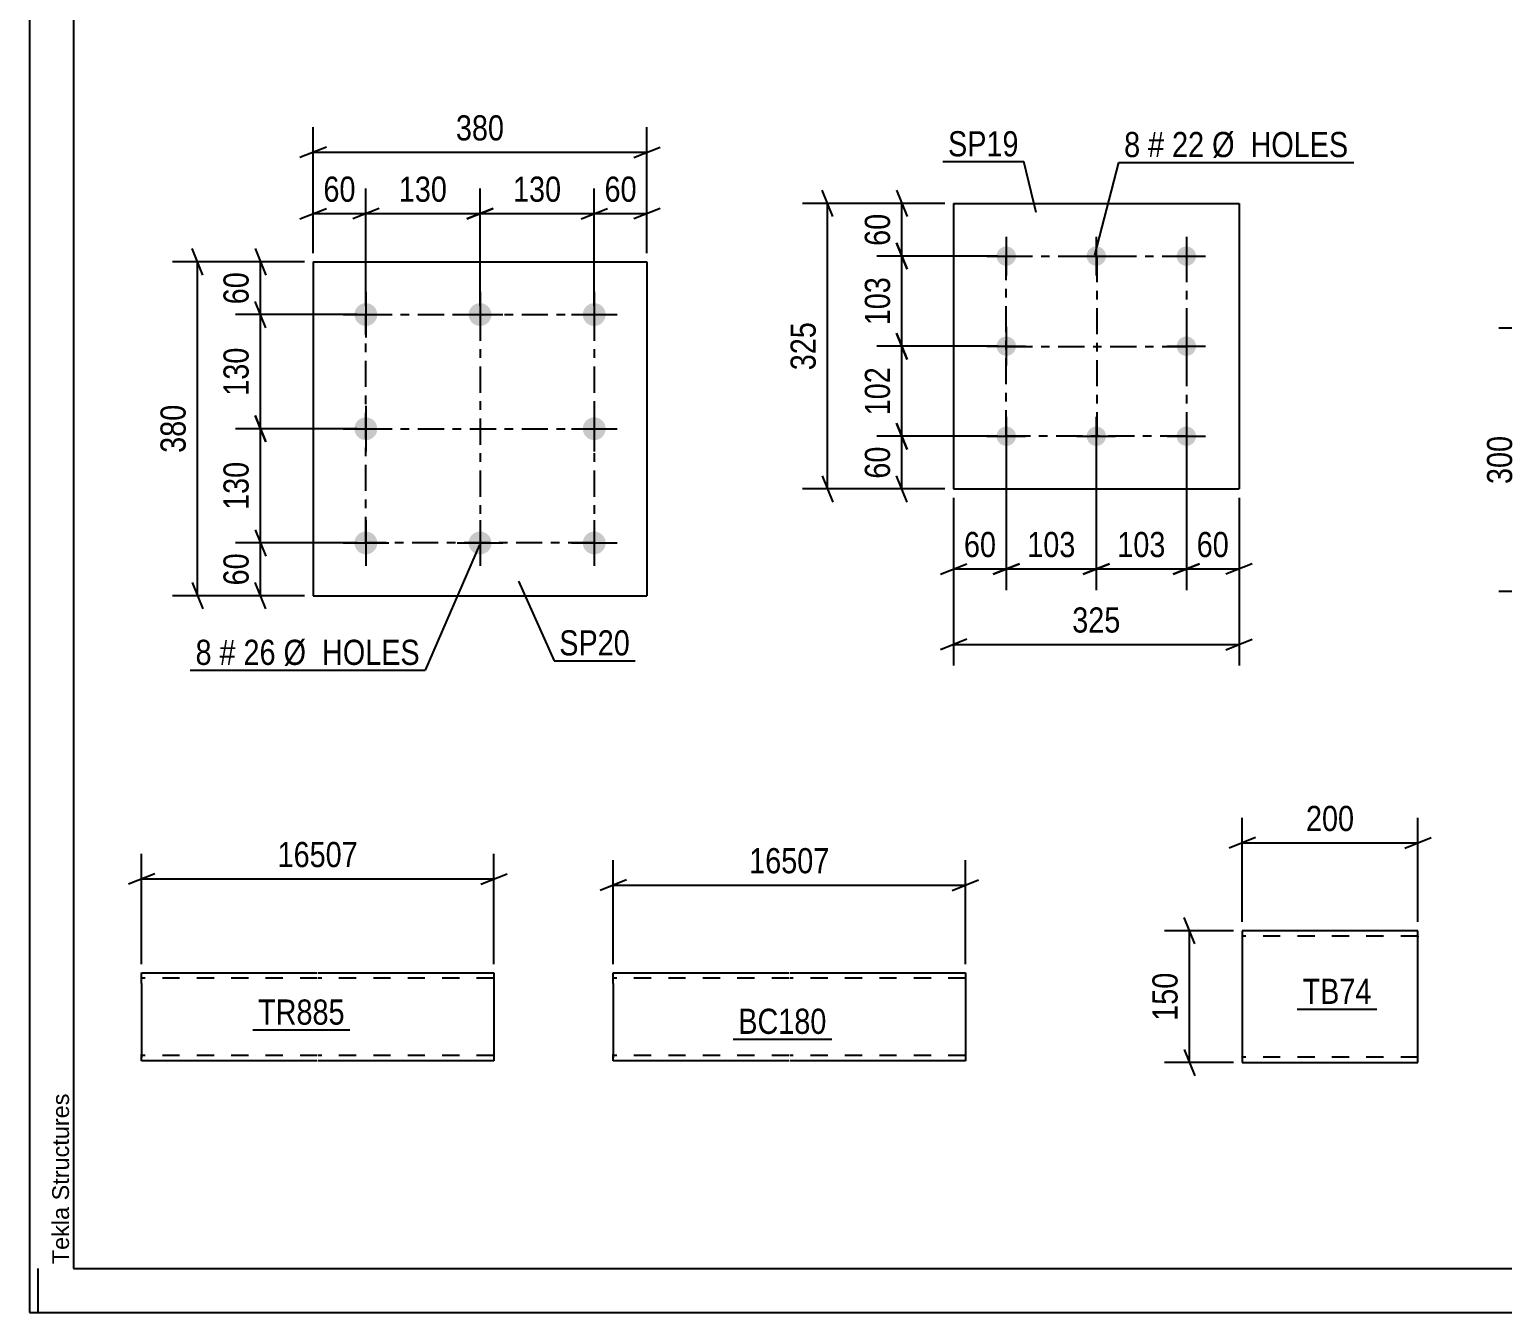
# Model space of a CAD drawing. Header units: millimetres. Extents: x 0 to 841, y 0 to 594.
# Drawn here: x 0 to 167.7, y 0 to 146.1 of the extents above; entities that cross this region are included whole.
import ezdxf

# ---------------------------------------------------------------- set-up
doc = ezdxf.new("R2010")
doc.units = ezdxf.units.MM
doc.linetypes.add('DXK_LINE_DOT2', pattern=[3.9198, 1.9599, -1.9599])
doc.linetypes.add('DXK_LINE_DOT3', pattern=[5.9187, 2.979, -0.9799, 0.9799, -0.9799])
doc.styles.add('Arial', font='ARIAL.TTF', dxfattribs={"height": 0.2})
doc.styles.add('Arial Narrow', font='ARIALN.TTF', dxfattribs={"height": 0.2})

# ---------------------------------------------------------------- blocks, each defined once
blk = doc.blocks.new('Unknown-318894934-1133')
at = {"color": 5, "linetype": 'Continuous'}
for p, q in [((0, 594), (0, 0)), ((5, 589), (5, 5)), ((1, 0), (1, 5)), ((5, 5), (836, 5)), ((0, 0), (841, 0))]:
    blk.add_line(p, q, dxfattribs=at)
at = {"color": 174, "linetype": 'Continuous', "style": 'Arial'}
blk.add_text('Tekla Structures', height=1.9102, rotation=90, dxfattribs=at).set_placement((4.5, 5.5))
blk = doc.blocks.new('Bolt-318894934-2264 - 2225')
at = {"linetype": 'Continuous'}
for points in [[(111.21, 121.35, -1), (111.21, 119.15, -1)], [(121.46, 121.35, -1), (121.46, 119.15, -1)], [(131.71, 121.35, -1), (131.71, 119.15, -1)], [(111.21, 111.1, -1), (111.21, 108.9, -1)], [(131.71, 111.1, -1), (131.71, 108.9, -1)], [(111.21, 100.85, -1), (111.21, 98.65, -1)], [(121.46, 100.85, -1), (121.46, 98.65, -1)], [(131.71, 100.85, -1), (131.71, 98.65, -1)]]:
    blk.add_hatch(color=1, dxfattribs=at).paths.add_polyline_path(points)
at = {"color": 1, "linetype": 'Continuous'}
for p, q in [((111.21, 122.45), (111.21, 118.05)), ((121.46, 122.45), (121.46, 118.05)), ((131.71, 122.45), (131.71, 118.05)), ((109.01, 120.25), (113.41, 120.25)), ((119.26, 120.25), (123.66, 120.25)), ((129.51, 120.25), (133.91, 120.25)), ((111.21, 112.2), (111.21, 107.8)), ((131.71, 112.2), (131.71, 107.8)), ((109.01, 110), (113.41, 110)), ((129.51, 110), (133.91, 110)), ((111.21, 101.95), (111.21, 97.55)), ((121.46, 101.95), (121.46, 97.55)), ((131.71, 101.95), (131.71, 97.55)), ((109.01, 99.75), (113.41, 99.75)), ((119.26, 99.75), (123.66, 99.75)), ((129.51, 99.75), (133.91, 99.75))]:
    blk.add_line(p, q, dxfattribs=at)
blk = doc.blocks.new('Part-318894934-2231 - 2225')
at = {"color": 2, "linetype": 'Continuous'}
for p, q in [((105.21, 126.25), (105.21, 93.75)), ((105.21, 126.25), (137.71, 126.25)), ((137.71, 126.25), (137.71, 93.75)), ((105.21, 93.75), (137.71, 93.75))]:
    blk.add_line(p, q, dxfattribs=at)
blk = doc.blocks.new('Part-318894934-2155 - 2140')
at = {"color": 2, "linetype": 'Continuous'}
for p, q in [((138.08, 43.46), (138.08, 28.55)), ((158.08, 43.46), (138.08, 43.46)), ((158.08, 29.66), (158.08, 43.46)), ((138.08, 28.55), (138.08, 28.46)), ((158.08, 28.46), (158.08, 29.66)), ((138.08, 28.46), (158.08, 28.46))]:
    blk.add_line(p, q, dxfattribs=at)
at = {"color": 7, "linetype": 'DXK_LINE_DOT2'}
for p, q in [((158.08, 42.86), (138.08, 42.86)), ((158.08, 42.86), (158.08, 42.81)), ((158.08, 42.81), (158.08, 42.86)), ((158.08, 42.72), (158.08, 42.81)), ((158.08, 42.81), (158.08, 42.72)), ((138.08, 29.06), (138.08, 29.1)), ((158.08, 29.06), (138.08, 29.06)), ((158.08, 29.1), (158.08, 29.43)), ((158.08, 29.06), (158.08, 29.1))]:
    blk.add_line(p, q, dxfattribs=at)
blk = doc.blocks.new('Bolt-318894934-2022 - 1960')
at = {"linetype": 'Continuous'}
for points in [[(38.3, 114.9, -1), (38.3, 112.3, -1)], [(51.3, 114.9, -1), (51.3, 112.3, -1)], [(64.3, 114.9, -1), (64.3, 112.3, -1)], [(38.3, 101.9, -1), (38.3, 99.3, -1)], [(64.3, 101.9, -1), (64.3, 99.3, -1)], [(38.3, 88.9, -1), (38.3, 86.3, -1)], [(51.3, 88.9, -1), (51.3, 86.3, -1)], [(64.3, 88.9, -1), (64.3, 86.3, -1)]]:
    blk.add_hatch(color=1, dxfattribs=at).paths.add_polyline_path(points)
at = {"color": 1, "linetype": 'Continuous'}
for p, q in [((38.3, 116.2), (38.3, 111)), ((51.3, 116.2), (51.3, 111)), ((64.3, 116.2), (64.3, 111)), ((35.7, 113.6), (40.9, 113.6)), ((48.7, 113.6), (53.9, 113.6)), ((61.7, 113.6), (66.9, 113.6)), ((38.3, 103.2), (38.3, 98)), ((64.3, 103.2), (64.3, 98)), ((35.7, 100.6), (40.9, 100.6)), ((61.7, 100.6), (66.9, 100.6)), ((38.3, 90.2), (38.3, 85)), ((51.3, 90.2), (51.3, 85)), ((64.3, 90.2), (64.3, 85)), ((35.7, 87.6), (40.9, 87.6)), ((48.7, 87.6), (53.9, 87.6)), ((61.7, 87.6), (66.9, 87.6))]:
    blk.add_line(p, q, dxfattribs=at)
blk = doc.blocks.new('Part-318894934-2037 - 1960')
at = {"color": 2, "linetype": 'Continuous'}
for p, q in [((32.3, 119.6), (32.3, 81.6)), ((32.3, 119.6), (70.3, 119.6)), ((70.3, 119.6), (70.3, 81.6)), ((32.3, 81.6), (70.3, 81.6))]:
    blk.add_line(p, q, dxfattribs=at)
blk = doc.blocks.new('Part-318894934-1723 - 1717')
at = {"color": 2, "linetype": 'Continuous'}
for p, q in [((66.46, 37.45), (66.46, 38.65)), ((66.46, 38.65), (86.46, 38.65)), ((86.56, 38.65), (106.56, 38.65)), ((106.56, 38.65), (106.56, 38.56)), ((66.46, 37.45), (66.46, 29.39)), ((106.56, 38.56), (106.56, 37.45)), ((106.56, 37.45), (106.56, 28.65)), ((66.46, 28.74), (66.46, 29.39)), ((66.46, 28.65), (66.46, 28.74)), ((86.46, 28.65), (66.46, 28.65)), ((106.56, 28.65), (86.56, 28.65))]:
    blk.add_line(p, q, dxfattribs=at)
at = {"color": 7, "linetype": 'DXK_LINE_DOT2'}
for p, q in [((86.46, 38.05), (66.46, 38.05)), ((106.56, 38.05), (86.56, 38.05)), ((106.56, 38.3), (106.56, 37.45)), ((66.46, 29.39), (66.46, 29)), ((66.46, 29.25), (66.46, 29.3)), ((86.46, 29.25), (66.46, 29.25)), ((106.56, 29.25), (86.56, 29.25)), ((106.56, 29.3), (106.56, 29.39)), ((106.56, 29.25), (106.56, 29.3)), ((106.56, 29.25), (106.56, 29.3))]:
    blk.add_line(p, q, dxfattribs=at)
blk = doc.blocks.new('Part-318894934-6123 - 6117')
at = {"color": 2, "linetype": 'Continuous'}
for p, q in [((12.77, 37.45), (12.77, 38.65)), ((12.77, 38.65), (32.77, 38.65)), ((32.87, 38.65), (52.87, 38.65)), ((52.87, 38.65), (52.87, 38.56)), ((12.77, 37.45), (12.77, 29.39)), ((52.87, 38.56), (52.87, 37.45)), ((52.87, 37.45), (52.87, 28.65)), ((12.77, 28.74), (12.77, 29.39)), ((12.77, 28.65), (12.77, 28.74)), ((32.77, 28.65), (12.77, 28.65)), ((52.87, 28.65), (32.87, 28.65))]:
    blk.add_line(p, q, dxfattribs=at)
at = {"color": 7, "linetype": 'DXK_LINE_DOT2'}
for p, q in [((32.77, 38.05), (12.77, 38.05)), ((52.87, 38.05), (32.87, 38.05)), ((52.87, 38.3), (52.87, 37.45)), ((12.77, 29.39), (12.77, 29)), ((12.77, 29.25), (12.77, 29.3)), ((32.77, 29.25), (12.77, 29.25)), ((52.87, 29.25), (32.87, 29.25)), ((52.87, 29.3), (52.87, 29.39)), ((52.87, 29.25), (52.87, 29.3)), ((52.87, 29.25), (52.87, 29.3))]:
    blk.add_line(p, q, dxfattribs=at)
blk = doc.blocks.new('Rectangle-318894934-2351 - 2225')
at = {"color": 1, "linetype": 'DXK_LINE_DOT3'}
blk.add_lwpolyline([(111.21, 120.25), (131.71, 120.25), (131.71, 99.75), (111.21, 99.75), (111.21, 120.25)], close=True, dxfattribs=at)
blk = doc.blocks.new('Rectangle-318894934-2125 - 1960')
at = {"color": 1, "linetype": 'DXK_LINE_DOT3'}
blk.add_lwpolyline([(38.3, 113.6), (64.3, 113.6), (64.3, 87.6), (38.3, 87.6), (38.3, 113.6)], close=True, dxfattribs=at)
blk = doc.blocks.new('Line-318894934-2344 - 2225')
at = {"color": 1, "linetype": 'DXK_LINE_DOT3'}
blk.add_line((121.51, 120.25), (121.51, 99.75), dxfattribs=at)
blk = doc.blocks.new('Line-318894934-2118 - 1960')
at = {"color": 1, "linetype": 'DXK_LINE_DOT3'}
blk.add_line((51.3, 113.6), (51.3, 87.6), dxfattribs=at)
blk = doc.blocks.new('Line-318894934-2337 - 2225')
at = {"color": 1, "linetype": 'DXK_LINE_DOT3'}
blk.add_line((111.21, 109.95), (131.71, 109.95), dxfattribs=at)
blk = doc.blocks.new('Line-318894934-2110 - 1960')
at = {"color": 1, "linetype": 'DXK_LINE_DOT3'}
blk.add_line((38.3, 100.6), (64.3, 100.6), dxfattribs=at)
blk = doc.blocks.new('StraightDimension-318894934-11166 - 2225')
at = {"color": 7, "linetype": 'Continuous'}
for p, q in [((98.72, 111.5), (99.92, 108.5)), ((110.21, 110), (96.47, 110)), ((99.32, 99.75), (99.32, 110)), ((99.92, 98.25), (98.72, 101.25)), ((110.21, 99.75), (96.47, 99.75))]:
    blk.add_line(p, q, dxfattribs=at)
at = {"color": 0}
blk.add_wipeout([(98.57, 108.22), (94.37, 108.22), (94.37, 101.53), (98.57, 101.53)], dxfattribs=at)
at = {"color": 3, "style": 'Arial Narrow'}
blk.add_text('102', height=2.863, rotation=90.0002, dxfattribs=at).set_placement((97.97, 102.13))
blk = doc.blocks.new('StraightDimension-318894934-2291 - 2225')
at = {"color": 7, "linetype": 'Continuous'}
for p, q in [((105.21, 92.75), (105.21, 73.65)), ((137.71, 92.75), (137.71, 73.65)), ((106.71, 76.65), (103.71, 75.45)), ((105.21, 76.05), (137.71, 76.05)), ((136.21, 75.45), (139.21, 76.65))]:
    blk.add_line(p, q, dxfattribs=at)
at = {"color": 0}
blk.add_wipeout([(124.81, 76.8), (124.81, 81), (118.12, 81), (118.12, 76.8)], dxfattribs=at)
at = {"color": 3, "style": 'Arial Narrow'}
blk.add_text('325', height=2.863, dxfattribs=at).set_placement((118.72, 77.4))
blk = doc.blocks.new('StraightDimension-318894934-2270 - 2225')
at = {"color": 7, "linetype": 'Continuous'}
for p, q in [((98.72, 101.25), (99.92, 98.25)), ((110.21, 99.75), (96.47, 99.75)), ((99.32, 93.75), (99.32, 99.75)), ((99.92, 92.25), (98.72, 95.25)), ((104.21, 93.75), (96.47, 93.75))]:
    blk.add_line(p, q, dxfattribs=at)
at = {"color": 0}
blk.add_wipeout([(98.57, 99.18), (94.37, 99.18), (94.37, 94.32), (98.57, 94.32)], dxfattribs=at)
at = {"color": 3, "style": 'Arial Narrow'}
blk.add_text('60', height=2.863, rotation=90.0002, dxfattribs=at).set_placement((97.97, 94.92))
blk = doc.blocks.new('StraightDimension-318894934-2280 - 2225')
at = {"color": 7, "linetype": 'Continuous'}
for p, q in [((98.72, 127.75), (99.92, 124.75)), ((104.21, 126.25), (96.47, 126.25)), ((99.32, 120.25), (99.32, 126.25)), ((99.92, 118.75), (98.72, 121.75)), ((110.21, 120.25), (96.47, 120.25))]:
    blk.add_line(p, q, dxfattribs=at)
at = {"color": 0}
blk.add_wipeout([(98.57, 125.68), (94.37, 125.68), (94.37, 120.82), (98.57, 120.82)], dxfattribs=at)
at = {"color": 3, "style": 'Arial Narrow'}
blk.add_text('60', height=2.863, rotation=90.0002, dxfattribs=at).set_placement((97.97, 121.42))
blk = doc.blocks.new('StraightDimension-318894934-2306 - 2225')
at = {"color": 7, "linetype": 'Continuous'}
for p, q in [((131.71, 98.75), (131.71, 82.24)), ((137.71, 92.75), (137.71, 82.24)), ((130.21, 84.04), (133.21, 85.24)), ((131.71, 84.64), (137.71, 84.64)), ((139.21, 85.24), (136.21, 84.04))]:
    blk.add_line(p, q, dxfattribs=at)
at = {"color": 0}
blk.add_wipeout([(137.14, 85.39), (137.14, 89.59), (132.29, 89.59), (132.29, 85.39)], dxfattribs=at)
at = {"color": 3, "style": 'Arial Narrow'}
blk.add_text('60', height=2.863, dxfattribs=at).set_placement((132.89, 85.99))
blk = doc.blocks.new('StraightDimension-318894934-11190 - 2225')
at = {"color": 7, "linetype": 'Continuous'}
for p, q in [((121.46, 98.75), (121.46, 82.24)), ((131.71, 98.75), (131.71, 82.24)), ((119.96, 84.04), (122.96, 85.24)), ((121.46, 84.64), (131.71, 84.64)), ((133.21, 85.24), (130.21, 84.04))]:
    blk.add_line(p, q, dxfattribs=at)
at = {"color": 0}
blk.add_wipeout([(129.93, 85.39), (129.93, 89.59), (123.25, 89.59), (123.25, 85.39)], dxfattribs=at)
at = {"color": 3, "style": 'Arial Narrow'}
blk.add_text('103', height=2.863, dxfattribs=at).set_placement((123.85, 85.99))
blk = doc.blocks.new('StraightDimension-318894934-2316 - 2225')
at = {"color": 7, "linetype": 'Continuous'}
for p, q in [((111.21, 98.75), (111.21, 82.24)), ((105.21, 92.75), (105.21, 82.24)), ((103.71, 84.04), (106.71, 85.24)), ((105.21, 84.64), (111.21, 84.64)), ((112.71, 85.24), (109.71, 84.04))]:
    blk.add_line(p, q, dxfattribs=at)
at = {"color": 0}
blk.add_wipeout([(110.64, 85.39), (110.64, 89.59), (105.79, 89.59), (105.79, 85.39)], dxfattribs=at)
at = {"color": 3, "style": 'Arial Narrow'}
blk.add_text('60', height=2.863, dxfattribs=at).set_placement((106.39, 85.99))
blk = doc.blocks.new('StraightDimension-318894934-2327 - 2225')
at = {"color": 7, "linetype": 'Continuous'}
for p, q in [((91.46, 124.75), (90.26, 127.75)), ((104.21, 126.25), (88.01, 126.25)), ((90.86, 93.75), (90.86, 126.25)), ((90.26, 95.25), (91.46, 92.25)), ((104.21, 93.75), (88.01, 93.75))]:
    blk.add_line(p, q, dxfattribs=at)
at = {"color": 0}
blk.add_wipeout([(90.11, 113.34), (85.91, 113.34), (85.91, 106.66), (90.11, 106.66)], dxfattribs=at)
at = {"color": 3, "style": 'Arial Narrow'}
blk.add_text('325', height=2.863, rotation=90.0002, dxfattribs=at).set_placement((89.51, 107.26))
blk = doc.blocks.new('StraightDimension-318894934-11168 - 2225')
at = {"color": 7, "linetype": 'Continuous'}
for p, q in [((98.72, 121.75), (99.92, 118.75)), ((110.21, 120.25), (96.47, 120.25)), ((99.32, 110), (99.32, 120.25)), ((99.92, 108.5), (98.72, 111.5)), ((110.21, 110), (96.47, 110))]:
    blk.add_line(p, q, dxfattribs=at)
at = {"color": 0}
blk.add_wipeout([(98.57, 118.47), (94.37, 118.47), (94.37, 111.78), (98.57, 111.78)], dxfattribs=at)
at = {"color": 3, "style": 'Arial Narrow'}
blk.add_text('103', height=2.863, rotation=90.0002, dxfattribs=at).set_placement((97.97, 112.38))
blk = doc.blocks.new('StraightDimension-318894934-11188 - 2225')
at = {"color": 7, "linetype": 'Continuous'}
for p, q in [((111.21, 98.75), (111.21, 82.24)), ((121.46, 98.75), (121.46, 82.24)), ((109.71, 84.04), (112.71, 85.24)), ((111.21, 84.64), (121.46, 84.64)), ((122.96, 85.24), (119.96, 84.04))]:
    blk.add_line(p, q, dxfattribs=at)
at = {"color": 0}
blk.add_wipeout([(119.68, 85.39), (119.68, 89.59), (113, 89.59), (113, 85.39)], dxfattribs=at)
at = {"color": 3, "style": 'Arial Narrow'}
blk.add_text('103', height=2.863, dxfattribs=at).set_placement((113.6, 85.99))
blk = doc.blocks.new('StraightDimension-318894934-2168 - 2140')
at = {"color": 7, "linetype": 'Continuous'}
for p, q in [((138.08, 44.46), (138.08, 56.31)), ((158.08, 44.46), (158.08, 56.31)), ((139.58, 54.06), (136.58, 52.86)), ((156.58, 52.86), (159.58, 54.06)), ((138.08, 53.46), (158.08, 53.46))]:
    blk.add_line(p, q, dxfattribs=at)
at = {"color": 0}
blk.add_wipeout([(151.42, 54.21), (151.42, 58.41), (144.73, 58.41), (144.73, 54.21)], dxfattribs=at)
at = {"color": 3, "style": 'Arial Narrow'}
blk.add_text('200', height=2.863, dxfattribs=at).set_placement((145.33, 54.81))
blk = doc.blocks.new('StraightDimension-318894934-2157 - 2140')
at = {"color": 7, "linetype": 'Continuous'}
for p, q in [((132.66, 41.96), (131.46, 44.96)), ((137.08, 43.46), (129.21, 43.46)), ((132.06, 28.46), (132.06, 43.46)), ((131.46, 29.96), (132.66, 26.96)), ((137.08, 28.46), (129.21, 28.46))]:
    blk.add_line(p, q, dxfattribs=at)
at = {"color": 0}
blk.add_wipeout([(131.31, 39.3), (127.11, 39.3), (127.11, 32.61), (131.31, 32.61)], dxfattribs=at)
at = {"color": 3, "style": 'Arial Narrow'}
blk.add_text('150', height=2.863, rotation=90.0002, dxfattribs=at).set_placement((130.71, 33.21))
blk = doc.blocks.new('StraightDimension-318894934-2090 - 1960')
at = {"color": 7, "linetype": 'Continuous'}
for p, q in [((25.7, 89.1), (26.9, 86.1)), ((37.3, 87.6), (23.45, 87.6)), ((26.3, 81.6), (26.3, 87.6)), ((26.9, 80.1), (25.7, 83.1)), ((31.3, 81.6), (23.45, 81.6))]:
    blk.add_line(p, q, dxfattribs=at)
at = {"color": 0}
blk.add_wipeout([(25.55, 87.03), (21.35, 87.03), (21.35, 82.17), (25.55, 82.17)], dxfattribs=at)
at = {"color": 3, "style": 'Arial Narrow'}
blk.add_text('60', height=2.863, rotation=90.0002, dxfattribs=at).set_placement((24.95, 82.77))
blk = doc.blocks.new('StraightDimension-318894934-2039 - 1960')
at = {"color": 7, "linetype": 'Continuous'}
for p, q in [((32.3, 120.6), (32.3, 134.92)), ((70.3, 120.6), (70.3, 134.92)), ((33.8, 132.67), (30.8, 131.47)), ((68.8, 131.47), (71.8, 132.67)), ((32.3, 132.07), (70.3, 132.07))]:
    blk.add_line(p, q, dxfattribs=at)
at = {"color": 0}
blk.add_wipeout([(54.64, 132.82), (54.64, 137.02), (47.95, 137.02), (47.95, 132.82)], dxfattribs=at)
at = {"color": 3, "style": 'Arial Narrow'}
blk.add_text('380', height=2.863, dxfattribs=at).set_placement((48.55, 133.42))
blk = doc.blocks.new('StraightDimension-318894934-2050 - 1960')
at = {"color": 7, "linetype": 'Continuous'}
for p, q in [((32.3, 120.6), (32.3, 127.94)), ((38.3, 114.6), (38.3, 127.94)), ((30.8, 124.49), (33.8, 125.69)), ((32.3, 125.09), (38.3, 125.09)), ((39.8, 125.69), (36.8, 124.49))]:
    blk.add_line(p, q, dxfattribs=at)
at = {"color": 0}
blk.add_wipeout([(37.72, 125.84), (37.72, 130.04), (32.87, 130.04), (32.87, 125.84)], dxfattribs=at)
at = {"color": 3, "style": 'Arial Narrow'}
blk.add_text('60', height=2.863, dxfattribs=at).set_placement((33.47, 126.44))
blk = doc.blocks.new('StraightDimension-318894934-2060 - 1960')
at = {"color": 7, "linetype": 'Continuous'}
for p, q in [((64.3, 114.6), (64.3, 127.94)), ((70.3, 120.6), (70.3, 127.94)), ((62.8, 124.49), (65.8, 125.69)), ((64.3, 125.09), (70.3, 125.09)), ((71.8, 125.69), (68.8, 124.49))]:
    blk.add_line(p, q, dxfattribs=at)
at = {"color": 0}
blk.add_wipeout([(69.72, 125.84), (69.72, 130.04), (64.87, 130.04), (64.87, 125.84)], dxfattribs=at)
at = {"color": 3, "style": 'Arial Narrow'}
blk.add_text('60', height=2.863, dxfattribs=at).set_placement((65.47, 126.44))
blk = doc.blocks.new('StraightDimension-318894934-2075 - 1960')
at = {"color": 7, "linetype": 'Continuous'}
for p, q in [((19.73, 118.1), (18.53, 121.1)), ((31.3, 119.6), (16.28, 119.6)), ((19.13, 81.6), (19.13, 119.6)), ((18.53, 83.1), (19.73, 80.1)), ((31.3, 81.6), (16.28, 81.6))]:
    blk.add_line(p, q, dxfattribs=at)
at = {"color": 0}
blk.add_wipeout([(18.38, 103.94), (14.18, 103.94), (14.18, 97.26), (18.38, 97.26)], dxfattribs=at)
at = {"color": 3, "style": 'Arial Narrow'}
blk.add_text('380', height=2.863, rotation=90.0002, dxfattribs=at).set_placement((17.78, 97.86))
blk = doc.blocks.new('StraightDimension-318894934-2100 - 1960')
at = {"color": 7, "linetype": 'Continuous'}
for p, q in [((25.7, 121.1), (26.9, 118.1)), ((31.3, 119.6), (23.45, 119.6)), ((26.3, 113.6), (26.3, 119.6)), ((26.9, 112.1), (25.7, 115.1)), ((37.3, 113.6), (23.45, 113.6))]:
    blk.add_line(p, q, dxfattribs=at)
at = {"color": 0}
blk.add_wipeout([(25.55, 119.03), (21.35, 119.03), (21.35, 114.17), (25.55, 114.17)], dxfattribs=at)
at = {"color": 3, "style": 'Arial Narrow'}
blk.add_text('60', height=2.863, rotation=90.0002, dxfattribs=at).set_placement((24.95, 114.77))
blk = doc.blocks.new('StraightDimension-318894934-11096 - 1960')
at = {"color": 7, "linetype": 'Continuous'}
for p, q in [((38.3, 114.6), (38.3, 127.94)), ((51.3, 114.6), (51.3, 127.94)), ((39.8, 125.69), (36.8, 124.49)), ((38.3, 125.09), (51.3, 125.09)), ((49.8, 124.49), (52.8, 125.69))]:
    blk.add_line(p, q, dxfattribs=at)
at = {"color": 0}
blk.add_wipeout([(48.14, 125.84), (48.14, 130.04), (41.45, 130.04), (41.45, 125.84)], dxfattribs=at)
at = {"color": 3, "style": 'Arial Narrow'}
blk.add_text('130', height=2.863, dxfattribs=at).set_placement((42.05, 126.44))
blk = doc.blocks.new('StraightDimension-318894934-11098 - 1960')
at = {"color": 7, "linetype": 'Continuous'}
for p, q in [((51.3, 114.6), (51.3, 127.94)), ((64.3, 114.6), (64.3, 127.94)), ((52.8, 125.69), (49.8, 124.49)), ((51.3, 125.09), (64.3, 125.09)), ((62.8, 124.49), (65.8, 125.69))]:
    blk.add_line(p, q, dxfattribs=at)
at = {"color": 0}
blk.add_wipeout([(61.14, 125.84), (61.14, 130.04), (54.45, 130.04), (54.45, 125.84)], dxfattribs=at)
at = {"color": 3, "style": 'Arial Narrow'}
blk.add_text('130', height=2.863, dxfattribs=at).set_placement((55.05, 126.44))
blk = doc.blocks.new('StraightDimension-318894934-11118 - 1960')
at = {"color": 7, "linetype": 'Continuous'}
for p, q in [((26.9, 99.1), (25.7, 102.1)), ((37.3, 100.6), (23.45, 100.6)), ((26.3, 87.6), (26.3, 100.6)), ((25.7, 89.1), (26.9, 86.1)), ((37.3, 87.6), (23.45, 87.6))]:
    blk.add_line(p, q, dxfattribs=at)
at = {"color": 0}
blk.add_wipeout([(25.55, 97.44), (21.35, 97.44), (21.35, 90.76), (25.55, 90.76)], dxfattribs=at)
at = {"color": 3, "style": 'Arial Narrow'}
blk.add_text('130', height=2.863, rotation=90.0002, dxfattribs=at).set_placement((24.95, 91.36))
blk = doc.blocks.new('StraightDimension-318894934-11120 - 1960')
at = {"color": 7, "linetype": 'Continuous'}
for p, q in [((26.9, 112.1), (25.7, 115.1)), ((37.3, 113.6), (23.45, 113.6)), ((26.3, 100.6), (26.3, 113.6)), ((25.7, 102.1), (26.9, 99.1)), ((37.3, 100.6), (23.45, 100.6))]:
    blk.add_line(p, q, dxfattribs=at)
at = {"color": 0}
blk.add_wipeout([(25.55, 110.44), (21.35, 110.44), (21.35, 103.76), (25.55, 103.76)], dxfattribs=at)
at = {"color": 3, "style": 'Arial Narrow'}
blk.add_text('130', height=2.863, rotation=90.0002, dxfattribs=at).set_placement((24.95, 104.36))
blk = doc.blocks.new('StraightDimension-318894934-1801 - 1717')
at = {"color": 7, "linetype": 'Continuous'}
for p, q in [((66.46, 39.65), (66.46, 51.5)), ((106.56, 39.65), (106.56, 51.5)), ((67.96, 49.25), (64.96, 48.05)), ((66.46, 48.65), (106.56, 48.65)), ((105.06, 48.05), (108.06, 49.25))]:
    blk.add_line(p, q, dxfattribs=at)
at = {"color": 0}
blk.add_wipeout([(91.68, 49.4), (91.68, 53.6), (81.34, 53.6), (81.34, 49.4)], dxfattribs=at)
at = {"color": 3, "style": 'Arial Narrow'}
blk.add_text('16507', height=2.863, dxfattribs=at).set_placement((81.94, 50))
blk = doc.blocks.new('StraightDimension-318894934-6126 - 6117')
at = {"color": 7, "linetype": 'Continuous'}
for p, q in [((12.77, 39.65), (12.77, 52.2)), ((52.87, 39.65), (52.87, 52.2)), ((14.27, 49.95), (11.27, 48.75)), ((12.77, 49.35), (52.87, 49.35)), ((51.37, 48.75), (54.37, 49.95))]:
    blk.add_line(p, q, dxfattribs=at)
at = {"color": 0}
blk.add_wipeout([(37.99, 50.1), (37.99, 54.3), (27.65, 54.3), (27.65, 50.1)], dxfattribs=at)
at = {"color": 3, "style": 'Arial Narrow'}
blk.add_text('16507', height=2.863, dxfattribs=at).set_placement((28.25, 50.7))
blk = doc.blocks.new('StraightDimension-318894934-6218 - 6161')
at = {"color": 7, "linetype": 'Continuous'}
for p, q in [((170.75, 110.56), (169.55, 113.56)), ((189.66, 112.06), (167.3, 112.06)), ((170.15, 82.06), (170.15, 112.06)), ((169.55, 83.56), (170.75, 80.56)), ((189.66, 82.06), (167.3, 82.06))]:
    blk.add_line(p, q, dxfattribs=at)
at = {"color": 0}
blk.add_wipeout([(169.4, 100.4), (165.2, 100.4), (165.2, 93.71), (169.4, 93.71)], dxfattribs=at)
at = {"color": 3, "style": 'Arial Narrow'}
blk.add_text('300', height=2.863, rotation=90.0002, dxfattribs=at).set_placement((168.8, 94.31))
blk = doc.blocks.new('Mark-318894934-2227 - 2225')
at = {"color": 0}
blk.add_wipeout([(112.62, 131.61), (112.62, 134.61), (104.58, 134.61), (104.58, 131.61)], dxfattribs=at)
blk.add_wipeout([(112.62, 131.61), (112.62, 134.61), (104.58, 134.61), (104.58, 131.61)], dxfattribs=at)
at = {"color": 30, "linetype": 'Continuous'}
for p in [(103.98, 131.01), (114.61, 125.21)]:
    blk.add_line(p, (113.22, 131.01), dxfattribs=at)
at = {"color": 3, "style": 'Arial Narrow'}
blk.add_text('SP19', height=2.863, dxfattribs=at).set_placement((104.58, 131.61))
blk = doc.blocks.new('Mark-318894934-2260 - 2225')
at = {"color": 0}
for points in [[(126.45, 131.52), (126.45, 134.52), (124.63, 134.52), (124.63, 131.52)], [(129.18, 131.52), (129.18, 134.52), (127.35, 134.52), (127.35, 131.52)], [(133.74, 131.52), (133.74, 134.52), (130.08, 134.52), (130.08, 131.52)], [(150.17, 131.52), (150.17, 134.52), (134.64, 134.52), (134.64, 131.52)]]:
    blk.add_wipeout(points, dxfattribs=at)
for points in [[(126.45, 131.52), (126.45, 134.52), (124.63, 134.52), (124.63, 131.52)], [(129.18, 131.52), (129.18, 134.52), (127.35, 134.52), (127.35, 131.52)], [(133.74, 131.52), (133.74, 134.52), (130.08, 134.52), (130.08, 131.52)], [(150.17, 131.52), (150.17, 134.52), (134.64, 134.52), (134.64, 131.52)]]:
    blk.add_wipeout(points, dxfattribs=at)
at = {"color": 7, "linetype": 'Continuous'}
for p, q in [((121.28, 120.37), (124.03, 130.92)), ((124.03, 130.92), (150.77, 130.92))]:
    blk.add_line(p, q, dxfattribs=at)
at = {"color": 3, "style": 'Arial Narrow'}
for s, height, p in [('8', 2.86, (124.63, 131.52)), ('#', 2.86, (127.35, 131.52)), ('22', 2.863, (130.08, 131.52)), ('Ø  HOLES', 2.863, (134.64, 131.52))]:
    blk.add_text(s, height=height, dxfattribs=at).set_placement(p)
blk = doc.blocks.new('Mark-318894934-2153 - 2140')
at = {"color": 0}
blk.add_wipeout([(152.79, 35.13), (152.79, 38.13), (144.94, 38.13), (144.94, 35.13)], dxfattribs=at)
blk.add_wipeout([(152.79, 35.13), (152.79, 38.13), (144.94, 38.13), (144.94, 35.13)], dxfattribs=at)
at = {"color": 30, "linetype": 'Continuous'}
blk.add_line((144.34, 34.53), (153.39, 34.53), dxfattribs=at)
at = {"color": 3, "style": 'Arial Narrow'}
blk.add_text('TB74', height=2.863, dxfattribs=at).set_placement((144.94, 35.13))
blk = doc.blocks.new('Mark-318894934-2018 - 1960')
at = {"color": 0}
for points in [[(20.74, 73.72), (20.74, 76.72), (18.91, 76.72), (18.91, 73.72)], [(23.47, 73.72), (23.47, 76.72), (21.64, 76.72), (21.64, 73.72)], [(28.03, 73.72), (28.03, 76.72), (24.37, 76.72), (24.37, 73.72)], [(44.45, 73.72), (44.45, 76.72), (28.93, 76.72), (28.93, 73.72)]]:
    blk.add_wipeout(points, dxfattribs=at)
for points in [[(20.74, 73.72), (20.74, 76.72), (18.91, 76.72), (18.91, 73.72)], [(23.47, 73.72), (23.47, 76.72), (21.64, 76.72), (21.64, 73.72)], [(28.03, 73.72), (28.03, 76.72), (24.37, 76.72), (24.37, 73.72)], [(44.45, 73.72), (44.45, 76.72), (28.93, 76.72), (28.93, 73.72)]]:
    blk.add_wipeout(points, dxfattribs=at)
at = {"color": 7, "linetype": 'Continuous'}
for p in [(51.25, 87.37), (18.31, 73.12)]:
    blk.add_line(p, (45.05, 73.12), dxfattribs=at)
at = {"color": 3, "style": 'Arial Narrow'}
for s, height, p in [('8', 2.86, (18.91, 73.72)), ('#', 2.86, (21.64, 73.72)), ('26', 2.863, (24.37, 73.72)), ('Ø  HOLES', 2.863, (28.93, 73.72))]:
    blk.add_text(s, height=height, dxfattribs=at).set_placement(p)
blk = doc.blocks.new('Mark-318894934-2033 - 1960')
at = {"color": 0}
blk.add_wipeout([(68.36, 74.8), (68.36, 77.8), (60.32, 77.8), (60.32, 74.8)], dxfattribs=at)
blk.add_wipeout([(68.36, 74.8), (68.36, 77.8), (60.32, 77.8), (60.32, 74.8)], dxfattribs=at)
at = {"color": 30, "linetype": 'Continuous'}
for p, q in [((55.66, 83.26), (59.72, 74.2)), ((59.72, 74.2), (68.96, 74.2))]:
    blk.add_line(p, q, dxfattribs=at)
at = {"color": 3, "style": 'Arial Narrow'}
blk.add_text('SP20', height=2.863, dxfattribs=at).set_placement((60.32, 74.8))
blk = doc.blocks.new('Mark-318894934-1721 - 1717')
at = {"color": 0}
blk.add_wipeout([(90.75, 31.72), (90.75, 34.72), (80.7, 34.72), (80.7, 31.72)], dxfattribs=at)
blk.add_wipeout([(90.75, 31.72), (90.75, 34.72), (80.7, 34.72), (80.7, 31.72)], dxfattribs=at)
at = {"color": 30, "linetype": 'Continuous'}
blk.add_line((80.1, 31.12), (91.35, 31.12), dxfattribs=at)
at = {"color": 3, "style": 'Arial Narrow'}
blk.add_text('BC180', height=2.863, dxfattribs=at).set_placement((80.7, 31.72))
blk = doc.blocks.new('Mark-318894934-6121 - 6117')
at = {"color": 0}
blk.add_wipeout([(35.89, 32.77), (35.89, 35.77), (26.03, 35.77), (26.03, 32.77)], dxfattribs=at)
blk.add_wipeout([(35.89, 32.77), (35.89, 35.77), (26.03, 35.77), (26.03, 32.77)], dxfattribs=at)
at = {"color": 30, "linetype": 'Continuous'}
blk.add_line((25.43, 32.17), (36.49, 32.17), dxfattribs=at)
at = {"color": 3, "style": 'Arial Narrow'}
blk.add_text('TR885', height=2.863, dxfattribs=at).set_placement((26.03, 32.77))

msp = doc.modelspace()

# ---------------------------------------------------------------- block references
for name in ['Unknown-318894934-1133', 'Part-318894934-2231 - 2225', 'Bolt-318894934-2264 - 2225', 'Part-318894934-2037 - 1960', 'Rectangle-318894934-2351 - 2225', 'Line-318894934-2344 - 2225', 'Bolt-318894934-2022 - 1960', 'Rectangle-318894934-2125 - 1960', 'Line-318894934-2118 - 1960', 'Line-318894934-2337 - 2225', 'Line-318894934-2110 - 1960', 'Part-318894934-2155 - 2140', 'Part-318894934-6123 - 6117', 'Part-318894934-1723 - 1717']:
    msp.add_blockref(name, (0, 0))

# ---------------------------------------------------------------- next in the draw order: block references
for name in ['StraightDimension-318894934-2039 - 1960', 'Mark-318894934-2260 - 2225', 'StraightDimension-318894934-2280 - 2225', 'StraightDimension-318894934-6218 - 6161', 'StraightDimension-318894934-11166 - 2225', 'StraightDimension-318894934-2291 - 2225', 'StraightDimension-318894934-2090 - 1960', 'Mark-318894934-2033 - 1960', 'StraightDimension-318894934-2168 - 2140', 'StraightDimension-318894934-6126 - 6117', 'StraightDimension-318894934-1801 - 1717', 'Mark-318894934-2153 - 2140', 'Mark-318894934-6121 - 6117', 'Mark-318894934-1721 - 1717']:
    msp.add_blockref(name, (0, 0))

# ---------------------------------------------------------------- next in the draw order: block references
for name in ['StraightDimension-318894934-2050 - 1960', 'StraightDimension-318894934-2060 - 1960', 'StraightDimension-318894934-2270 - 2225', 'StraightDimension-318894934-2306 - 2225', 'StraightDimension-318894934-2157 - 2140']:
    msp.add_blockref(name, (0, 0))

# ---------------------------------------------------------------- next in the draw order: block references
for name in ['StraightDimension-318894934-2075 - 1960', 'StraightDimension-318894934-2316 - 2225', 'StraightDimension-318894934-11190 - 2225']:
    msp.add_blockref(name, (0, 0))

# ---------------------------------------------------------------- next in the draw order: block references
for name in ['StraightDimension-318894934-2327 - 2225', 'StraightDimension-318894934-2100 - 1960', 'StraightDimension-318894934-11118 - 1960', 'StraightDimension-318894934-11188 - 2225']:
    msp.add_blockref(name, (0, 0))

# ---------------------------------------------------------------- next in the draw order: block references
for name in ['Mark-318894934-2227 - 2225', 'StraightDimension-318894934-11096 - 1960', 'StraightDimension-318894934-11168 - 2225', 'Mark-318894934-2018 - 1960']:
    msp.add_blockref(name, (0, 0))

# ---------------------------------------------------------------- next in the draw order: block references
for name in ['StraightDimension-318894934-11098 - 1960', 'StraightDimension-318894934-11120 - 1960']:
    msp.add_blockref(name, (0, 0))

doc.saveas('drawing.dxf')
